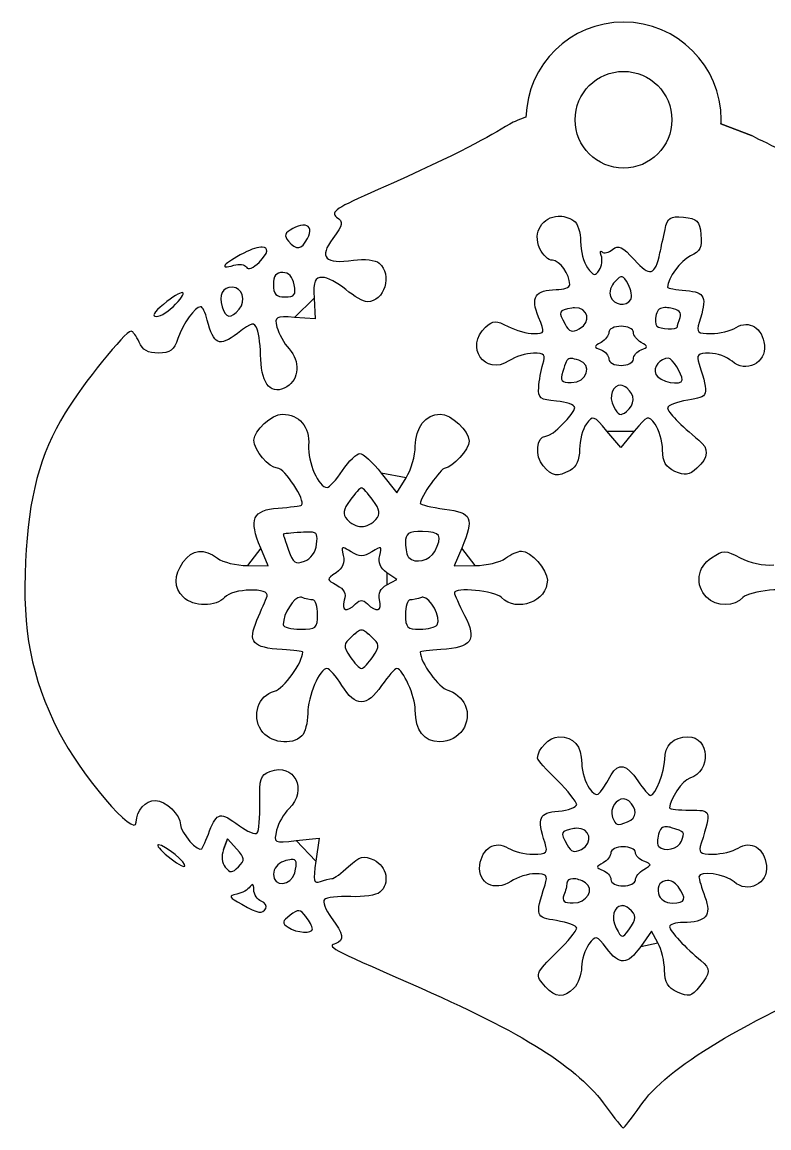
# Model space of a CAD drawing. Extents: x 10 to 298, y 10 to 282.
# Drawn here: x 233.3 to 270.7, y 10.1 to 65.5 of the extents above; entities that cross this region are included whole.
import ezdxf

# ---------------------------------------------------------------- set-up
doc = ezdxf.new("R2010")
doc.units = 0
doc.layers.add('Layer_1', color=7, linetype='CONTINUOUS')

msp = doc.modelspace()

# ---------------------------------------------------------------- linework, layer by layer
at = {"layer": 'Layer_1', "color": 1}
for points in [[(263.40757, 65.541121), (263.407562, 65.542211)], [(263.407562, 63.072213), (263.407562, 63.072213)], [(269.826458, 59.858642), (268.292428, 60.447891)], [(260.132793, 55.813269), (260.132793, 55.813269)], [(247.334126, 55.358513), (247.334126, 55.358518)], [(245.305103, 54.2616), (245.305103, 54.2616)], [(246.328709, 52.991046), (246.328709, 52.991046)], [(263.346929, 52.775522), (263.346929, 52.775522)], [(243.806348, 52.255733), (243.806348, 52.255733)], [(241.29501, 51.98287), (241.29501, 51.98287)], [(247.903532, 51.704502), (247.949833, 50.662705), (246.927881, 50.738775)], [(260.956309, 51.221643), (260.956309, 51.221632)], [(265.485084, 51.232666), (265.485093, 51.232666)], [(263.28795, 50.291182), (263.28795, 50.291182)], [(260.801417, 48.682701), (260.801417, 48.682727)], [(265.668647, 48.694862), (265.668647, 48.694862)], [(263.27858, 47.334455), (263.278578, 47.334455)], [(246.310525, 45.884248), (246.31052, 45.884205)], [(246.31052, 45.884205), (246.31052, 45.883076)], [(263.948855, 45.038665), (263.26535, 44.22011), (262.575779, 45.039768)], [(251.269252, 42.928563), (252.055836, 41.93472), (252.514997, 42.689334)], [(250.278166, 42.192725), (250.278166, 42.192725)], [(247.711158, 39.977413), (247.711158, 39.977402)], [(253.341271, 40.002745), (253.341271, 40.002745)], [(244.568133, 38.295117), (245.596701, 38.286848), (245.227938, 39.169896)], [(249.348258, 39.188054), (249.348267, 39.18806)], [(255.298634, 39.173683), (254.927667, 38.285677), (255.97277, 38.293946)], [(251.549261, 37.331568), (252.041496, 37.595048), (251.549812, 37.939006)], [(247.215615, 36.716397), (247.215615, 36.716403)], [(253.351191, 36.716408), (253.351191, 36.716403)], [(250.278166, 35.056143), (250.278166, 35.056143)], [(260.162559, 29.709914), (260.162559, 29.711015)], [(263.418035, 26.599405), (263.418035, 26.599405)], [(261.057181, 25.127661), (261.057181, 25.127661)], [(265.556198, 25.204832), (265.556201, 25.204832)], [(243.559954, 24.592983), (243.362068, 24.057201)], [(244.022976, 24.080907), (243.559954, 24.592983)], [(247.011114, 24.508093), (248.148822, 24.635974), (247.989519, 23.471257)], [(240.108243, 24.302491), (240.108243, 24.302491)], [(263.388822, 24.197197), (263.388822, 24.197197)], [(246.757004, 23.559993), (246.757004, 23.559993)], [(244.806803, 22.303224), (244.806803, 22.303224)], [(260.87528, 22.593162), (260.87528, 22.593162)], [(265.605257, 22.508825), (265.605257, 22.508825)], [(263.301728, 21.245455), (263.301728, 21.245441)], [(247.145059, 20.99133), (247.145059, 20.99133)], [(265.132868, 19.386203), (264.810957, 19.964979), (264.267459, 19.200995)]]:
    msp.add_lwpolyline(points, close=True, dxfattribs=at)
for points in [[(263.407562, 65.542211), (260.747073, 65.542321), (258.587195, 63.418731), (258.518835, 60.774749)], [(268.302362, 60.645777), (268.302472, 63.349231), (266.111025, 65.54093), (263.40757, 65.541121)], [(260.982214, 60.646866), (260.982274, 61.986324), (262.068104, 63.072154), (263.407562, 63.072213)], [(263.407562, 63.072213), (264.747019, 63.072154), (265.83285, 61.986324), (265.832909, 60.646866)], [(257.705792, 60.430241), (256.604962, 59.78063), (255.394516, 59.035863), (251.109398, 57.148857)], [(258.518835, 60.774749), (258.228197, 60.673877), (257.917431, 60.549965), (257.705792, 60.430241)], [(263.407562, 58.221519), (262.068104, 58.221578), (260.982274, 59.307408), (260.982214, 60.646866)], [(265.832909, 60.646866), (265.83285, 59.307408), (264.747019, 58.221578), (263.407562, 58.221519)], [(268.292428, 60.447891), (268.297084, 60.513781), (268.300414, 60.579754), (268.302362, 60.645777)], [(274.241141, 57.777253), (272.18112, 58.702826), (270.194543, 59.63942), (269.826458, 59.858642)], [(251.109398, 57.148857), (249.032124, 56.234116), (248.695557, 56.011185), (249.025805, 55.769716)], [(249.025805, 55.769716), (249.380801, 55.510142), (249.362668, 55.404473), (248.840046, 54.697602)], [(259.213917, 54.181121), (258.826895, 55.030508), (259.380829, 55.778318), (260.132793, 55.813269)], [(260.132793, 55.813269), (260.383446, 55.824924), (260.655994, 55.757177), (260.923236, 55.587824)], [(260.923236, 55.587824), (261.105193, 55.472508), (261.253963, 55.002822), (261.253963, 54.543822)], [(265.486746, 55.146298), (265.615062, 55.750234), (265.729884, 55.82552), (266.421057, 55.758701)], [(266.421057, 55.758701), (267.111621, 55.691961), (267.218741, 55.584166), (267.285913, 54.88778)], [(246.836379, 55.190396), (246.427467, 54.971555), (246.383658, 54.846855), (246.616443, 54.566422)], [(247.334126, 55.358518), (247.198566, 55.347766), (247.029613, 55.293816), (246.836379, 55.190396)], [(247.458148, 55.355211), (247.420689, 55.361053), (247.379312, 55.362097), (247.334126, 55.358513)], [(247.574455, 54.691548), (247.778899, 55.073542), (247.707889, 55.31634), (247.458148, 55.355211)], [(265.235394, 53.96725), (265.293131, 54.236818), (265.406268, 54.767457), (265.486746, 55.146298)], [(267.285913, 54.88778), (267.348132, 54.242939), (267.249385, 54.041743), (266.761708, 53.819524)], [(246.616443, 54.566422), (247.010453, 54.091628), (247.271828, 54.126054), (247.574455, 54.691548)], [(248.840046, 54.697602), (248.12787, 53.734343), (248.450148, 53.393789), (249.87688, 53.602337)], [(261.253963, 54.543822), (261.253963, 54.084765), (261.412728, 53.49229), (261.606741, 53.226967)], [(262.864064, 54.144743), (263.154784, 54.38602), (263.355825, 54.289297), (263.954367, 53.619434)], [(244.38347, 53.964493), (243.368765, 53.446841), (243.085104, 53.097963), (243.885723, 53.352093)], [(245.305103, 54.2616), (245.109024, 54.266397), (244.79252, 54.173174), (244.38347, 53.964493)], [(245.149658, 53.498716), (245.623659, 53.972708), (245.631897, 54.25359), (245.305103, 54.2616)], [(259.843405, 53.599591), (259.643067, 53.599591), (259.359679, 53.861205), (259.213917, 54.181121)], [(262.192685, 53.110661), (262.320738, 53.312184), (262.365558, 53.639099), (262.292454, 53.837163)], [(262.292454, 53.837163), (262.219378, 54.035333), (262.238002, 54.118741), (262.333796, 54.022924)], [(262.333796, 54.022924), (262.429614, 53.927104), (262.668015, 53.982047), (262.864064, 54.144743)], [(263.954367, 53.619434), (264.722367, 52.759889), (264.992437, 52.833072), (265.235394, 53.96725)], [(266.761708, 53.819524), (266.274011, 53.597336), (265.616284, 52.699172), (265.616284, 52.255174)], [(243.885723, 53.352093), (244.14397, 53.434025), (244.423853, 53.390408), (244.507492, 53.255079)], [(244.507492, 53.255079), (244.597453, 53.109512), (244.859802, 53.208863), (245.149658, 53.498716)], [(249.87688, 53.602337), (250.43491, 53.683944), (250.962809, 53.624971), (251.163418, 53.458471)], [(251.163418, 53.458471), (251.842194, 52.895153), (251.421844, 51.520398), (250.570862, 51.520398)], [(260.714877, 52.390223), (260.714877, 52.891594), (260.204777, 53.599588), (259.843405, 53.599591)], [(261.606741, 53.226967), (261.909715, 52.812648), (261.992739, 52.795972), (262.192685, 53.110661)], [(246.328709, 52.991046), (245.999762, 52.991046), (245.86679, 52.814742), (245.86679, 52.378096)], [(246.906934, 52.378096), (246.831383, 52.773272), (246.626436, 52.991049), (246.328709, 52.991046)], [(248.313634, 52.745747), (247.932733, 52.745747), (247.864811, 52.573659), (247.903532, 51.704502)], [(249.498197, 52.133348), (249.097738, 52.47031), (248.564702, 52.745747), (248.313634, 52.745747)], [(263.346929, 52.775522), (263.256536, 52.795672), (263.15565, 52.714336), (262.985882, 52.544562)], [(263.642932, 52.397939), (263.516762, 52.633691), (263.437322, 52.755365), (263.346929, 52.775522)], [(243.806348, 52.255733), (243.314595, 52.255733), (243.108071, 51.860148), (243.29427, 51.273467)], [(244.148652, 51.149995), (244.513354, 51.589421), (244.307281, 52.255733), (243.806348, 52.255733)], [(245.86679, 52.378096), (245.86679, 51.897582), (245.991685, 51.765697), (246.445566, 51.765697)], [(246.445566, 51.765697), (246.930678, 51.765697), (247.005108, 51.864497), (246.906934, 52.378096)], [(250.570862, 51.520398), (250.381406, 51.520398), (249.898654, 51.796386), (249.498197, 52.133348)], [(259.148874, 50.755869), (258.737289, 51.740968), (258.9858, 52.129498), (260.028614, 52.129498)], [(260.028614, 52.129498), (260.406013, 52.129498), (260.714877, 52.246589), (260.714877, 52.390223)], [(262.985882, 52.544562), (262.778375, 52.337132), (262.674972, 51.99321), (262.756577, 51.780578)], [(263.775224, 51.633955), (263.856806, 51.765962), (263.797096, 52.109881), (263.642932, 52.397939)], [(265.616284, 52.255174), (265.616284, 52.202266), (266.029717, 52.124469), (266.53516, 52.082646)], [(241.29501, 51.98287), (241.16974, 51.981176), (240.832553, 51.783406), (240.352984, 51.390313)], [(240.965936, 51.398029), (241.333934, 51.789736), (241.420283, 51.984427), (241.29501, 51.98287)], [(262.756577, 51.780578), (262.921383, 51.351093), (263.544939, 51.261352), (263.775224, 51.633955)], [(266.53516, 52.082646), (267.506142, 52.002264), (267.605403, 51.763622), (267.20213, 50.475301)], [(240.352984, 51.390313), (239.862699, 50.98844), (239.746553, 50.786733), (240.004064, 50.786733)], [(240.004064, 50.786733), (240.216442, 50.786168), (240.649376, 51.06107), (240.965936, 51.398029)], [(242.218848, 51.275657), (241.934526, 51.275657), (241.343042, 50.446669), (241.082243, 49.682646)], [(242.551783, 50.603175), (242.458929, 50.973056), (242.30908, 51.275657), (242.218848, 51.275657)], [(243.29427, 51.273467), (243.478778, 50.692123), (243.737607, 50.654698), (244.148652, 51.149995)], [(260.818506, 51.205658), (260.142967, 51.076535), (260.130871, 51.047261), (260.480059, 50.394822)], [(260.956309, 51.221632), (260.91235, 51.219656), (260.866249, 51.214774), (260.818506, 51.205658)], [(261.193331, 50.162209), (261.835288, 50.505781), (261.615693, 51.250263), (260.956309, 51.221643)], [(265.485093, 51.232666), (265.239393, 51.228236), (265.111278, 51.118293), (265.049082, 50.880439)], [(265.771717, 51.2029), (265.661733, 51.223926), (265.566985, 51.234145), (265.485084, 51.232666)], [(266.243006, 50.729958), (266.334661, 50.968811), (266.179356, 51.124999), (265.771717, 51.2029)], [(244.064316, 49.937859), (243.149128, 49.239811), (242.862179, 49.366399), (242.551783, 50.603175)], [(245.051543, 50.151177), (244.908231, 50.524684), (244.80362, 50.501748), (244.064316, 49.937859)], [(246.927881, 50.738775), (245.969147, 50.809706), (245.913995, 50.778752), (246.042629, 50.248193)], [(256.497528, 50.244894), (256.888722, 50.5989), (257.011003, 50.603085), (257.628071, 50.282927)], [(258.908544, 49.923534), (259.481893, 49.923534), (259.487868, 49.944559), (259.148874, 50.755869)], [(265.049082, 50.880439), (264.985988, 50.639325), (264.995951, 50.380728), (265.071123, 50.305521)], [(266.106303, 50.271347), (266.106303, 50.327712), (266.167797, 50.533963), (266.243006, 50.729958)], [(267.20213, 50.475301), (267.048375, 49.984169), (267.113083, 49.923534), (267.79634, 49.923534)], [(269.051456, 50.228356), (269.698888, 50.632682), (270.368655, 50.218507), (270.47249, 49.349719)], [(238.73186, 50.050305), (238.441952, 50.050305), (236.287962, 47.377759), (235.431734, 45.955879)], [(239.130939, 49.499091), (238.997888, 49.80237), (238.81831, 50.050305), (238.73186, 50.050305)], [(245.232894, 48.632028), (245.22121, 49.237742), (245.139693, 49.921448), (245.051543, 50.151177)], [(246.042629, 50.248193), (246.118084, 49.936987), (246.394063, 49.445206), (246.656132, 49.155133)], [(257.659491, 48.558173), (256.466893, 47.776776), (255.431383, 49.280002), (256.497528, 50.244894)], [(257.628071, 50.282927), (258.008727, 50.085459), (258.585183, 49.923534), (258.908544, 49.923534)], [(260.480059, 50.394822), (260.680177, 50.020911), (260.834607, 49.970216), (261.193331, 50.162209)], [(262.675548, 49.997383), (262.675548, 49.835587), (262.49781, 49.603937), (262.28088, 49.482547)], [(263.28795, 50.291182), (262.950991, 50.291182), (262.675548, 50.15915), (262.675548, 49.997383)], [(263.9009, 49.997383), (263.9009, 50.15915), (263.624912, 50.291182), (263.28795, 50.291182)], [(264.295021, 49.482547), (264.078091, 49.603937), (263.9009, 49.835587), (263.9009, 49.997383)], [(265.071123, 50.305521), (265.229236, 50.147429), (266.106303, 50.118481), (266.106303, 50.271347)], [(267.79634, 49.923534), (268.21824, 49.923534), (268.78326, 50.06084), (269.051456, 50.228356)], [(240.102181, 48.947324), (239.580936, 48.947324), (239.303842, 49.104976), (239.130939, 49.499091)], [(241.082243, 49.682646), (240.878803, 49.08668), (240.693352, 48.947324), (240.102181, 48.947324)], [(262.28088, 49.482547), (261.918385, 49.279635), (261.918385, 49.249011), (262.28088, 49.109926)], [(264.295021, 49.109926), (264.657515, 49.249011), (264.657513, 49.279635), (264.295021, 49.482547)], [(270.47249, 49.349719), (270.579509, 48.454287), (269.520413, 47.925798), (268.844751, 48.53723)], [(246.656132, 49.155133), (247.210363, 48.541686), (247.155863, 47.643912), (246.540926, 47.258399)], [(258.896968, 48.943475), (258.539567, 48.943475), (257.982655, 48.769933), (257.659491, 48.558173)], [(259.36991, 48.392258), (259.523049, 48.869885), (259.459925, 48.943475), (258.896968, 48.943475)], [(262.28088, 49.109926), (262.49781, 49.026685), (262.675548, 48.817389), (262.675548, 48.6447)], [(263.9009, 48.6447), (263.9009, 48.817389), (264.078091, 49.026685), (264.295021, 49.109926)], [(267.712554, 48.943475), (267.11678, 48.943475), (267.051451, 48.873097), (267.200476, 48.392258)], [(268.844751, 48.53723), (268.597727, 48.760806), (268.088333, 48.943475), (267.712554, 48.943475)], [(246.540926, 47.258399), (245.801326, 46.79477), (245.257391, 47.365818), (245.232894, 48.632028)], [(259.157693, 47.228091), (259.177279, 47.56505), (259.27267, 48.089004), (259.36991, 48.392258)], [(260.721492, 48.681598), (260.560512, 48.657383), (260.502121, 48.481846), (260.361549, 48.02455)], [(260.801417, 48.682727), (260.772044, 48.685549), (260.745636, 48.685267), (260.721492, 48.681598)], [(260.792598, 47.472783), (261.574887, 47.472783), (261.869397, 48.364823), (261.161361, 48.589545)], [(261.161361, 48.589545), (261.004013, 48.639487), (260.889541, 48.67446), (260.801417, 48.682701)], [(262.675548, 48.6447), (262.675548, 48.471986), (262.950991, 48.331061), (263.28795, 48.331061)], [(263.28795, 48.331061), (263.624912, 48.331061), (263.9009, 48.471986), (263.9009, 48.6447)], [(265.668647, 48.694862), (265.223295, 48.685295), (264.87926, 48.253094), (265.02152, 47.88237)], [(266.351602, 47.611724), (266.351602, 47.88693), (265.839798, 48.698672), (265.668647, 48.694862)], [(267.200476, 48.392258), (267.701138, 46.776914), (267.696812, 46.76298), (266.623904, 46.591437)], [(260.361549, 48.02455), (260.217717, 47.556643), (260.282916, 47.472783), (260.792598, 47.472783)], [(265.02152, 47.88237), (265.162453, 47.515131), (266.351605, 47.273156), (266.351602, 47.611724)], [(260.041291, 46.539074), (259.233199, 46.605949), (259.126397, 46.689388), (259.157693, 47.228091)], [(263.278578, 47.334455), (262.886182, 47.374536), (262.624398, 46.801346), (262.920841, 46.247456)], [(263.565764, 47.20106), (263.466569, 47.283384), (263.369134, 47.325207), (263.27858, 47.334455)], [(263.550327, 46.01705), (263.9921, 46.383691), (263.998075, 46.842262), (263.565764, 47.20106)], [(266.623904, 46.591437), (266.069818, 46.502834), (265.616284, 46.329264), (265.616284, 46.205589)], [(259.517086, 44.777389), (259.829371, 44.777389), (260.960167, 45.908931), (260.960167, 46.221574)], [(260.960167, 46.221574), (260.960167, 46.354345), (260.546734, 46.497226), (260.041291, 46.539074)], [(262.920841, 46.247456), (263.144435, 45.829652), (263.269606, 45.78405), (263.550327, 46.01705)], [(265.616284, 46.205589), (265.616284, 45.996795), (266.256239, 45.335083), (267.185592, 44.583912)], [(235.431734, 45.955879), (234.148684, 43.82514), (233.600046, 41.771965), (233.441847, 38.505102)], [(244.886734, 44.590547), (244.886734, 45.053826), (245.800601, 45.884248), (246.310525, 45.884248)], [(246.31052, 45.883076), (247.165961, 45.883076), (247.690194, 45.25991), (247.626821, 44.319278)], [(252.973609, 44.278488), (252.973609, 45.206674), (253.497636, 45.883076), (254.2166, 45.883076)], [(254.2166, 45.883076), (254.777745, 45.883076), (255.669604, 45.05537), (255.669604, 44.534802)], [(262.575779, 45.039768), (261.915966, 45.823914), (261.87115, 45.839479), (261.545558, 45.3942)], [(264.993961, 45.378215), (264.642933, 45.842391), (264.611629, 45.83253), (263.948855, 45.038665)], [(261.545558, 45.3942), (261.358329, 45.138165), (261.204908, 44.567653), (261.204908, 44.126404)], [(265.363274, 44.098292), (265.358984, 44.539213), (265.19295, 45.115074), (264.993961, 45.378215)], [(246.064682, 43.182193), (245.62293, 43.188628), (244.886734, 44.068783), (244.886734, 44.590547)], [(255.669604, 44.534802), (255.669604, 44.13241), (254.82392, 43.187081), (254.464095, 43.187081)], [(259.383141, 43.289657), (258.947395, 43.771154), (259.037915, 44.777389), (259.517086, 44.777389)], [(267.185592, 44.583912), (267.70956, 44.160361), (267.678484, 43.720159), (267.085823, 43.183824)], [(247.626821, 44.319278), (247.571093, 43.491483), (248.138338, 42.207022), (248.559478, 42.207022)], [(249.32732, 43.063058), (249.647961, 43.533878), (250.038876, 43.920749), (250.196034, 43.920749)], [(250.196034, 43.920749), (250.353195, 43.921595), (250.836374, 43.475077), (251.269252, 42.928563)], [(252.514997, 42.689334), (252.767389, 43.104362), (252.973609, 43.81962), (252.973609, 44.278488)], [(261.204908, 44.126404), (261.204908, 43.584027), (261.051331, 43.242315), (260.730862, 43.070825)], [(265.982839, 43.017909), (265.515234, 43.230978), (265.369144, 43.48539), (265.363274, 44.098292)], [(260.730862, 43.070825), (260.069756, 42.717009), (259.872359, 42.749081), (259.383141, 43.289657)], [(247.278457, 41.332314), (247.494115, 41.547988), (246.425291, 43.177028), (246.064682, 43.182193)], [(248.559478, 42.207022), (248.6614, 42.207022), (249.006682, 42.592238), (249.32732, 43.063058)], [(254.464095, 43.187081), (254.25932, 43.187081), (253.218899, 41.704977), (253.218899, 41.413272)], [(267.085823, 43.183824), (266.680024, 42.816585), (266.488257, 42.787632), (265.982839, 43.017909)], [(250.278166, 42.192725), (250.210774, 42.192725), (249.953605, 41.915088), (249.706556, 41.575914)], [(250.849776, 41.575914), (250.60273, 41.915088), (250.345558, 42.192725), (250.278166, 42.192725)], [(245.227938, 39.169896), (244.620576, 40.623566), (244.823316, 41.088225), (246.103817, 41.176871)], [(246.103817, 41.176871), (246.705936, 41.218556), (247.234591, 41.288428), (247.278457, 41.332314)], [(249.706556, 41.575914), (249.349401, 41.085524), (249.317899, 40.886555), (249.552768, 40.603571)], [(251.003565, 40.603571), (251.238433, 40.886555), (251.206931, 41.085524), (250.849776, 41.575914)], [(253.218899, 41.413272), (253.218899, 41.345454), (253.770328, 41.216572), (254.444252, 41.127192)], [(254.444252, 41.127192), (255.82606, 40.943888), (255.934597, 40.695764), (255.298634, 39.173683)], [(249.552768, 40.603571), (249.715195, 40.40785), (250.041608, 40.247485), (250.278166, 40.247485)], [(250.278166, 40.247485), (250.514725, 40.247485), (250.841137, 40.40785), (251.003565, 40.603571)], [(247.23215, 39.961428), (246.750995, 39.929029), (246.356821, 39.886374), (246.356821, 39.866618)], [(247.711158, 39.977402), (247.592489, 39.983046), (247.436324, 39.974579), (247.23215, 39.961428)], [(248.028658, 39.36391), (248.083538, 39.823396), (248.067158, 39.960733), (247.711158, 39.977413)], [(253.341271, 40.002745), (252.606082, 40.002745), (252.483578, 39.921242), (252.483578, 39.431135)], [(253.945401, 39.006148), (254.366689, 39.793294), (254.239742, 40.002745), (253.341271, 40.002745)], [(246.356821, 39.866618), (246.356821, 39.846862), (246.475727, 39.490303), (246.620854, 39.073969)], [(247.417359, 38.512282), (247.746701, 38.633073), (247.980183, 38.958046), (248.028658, 39.36391)], [(252.483578, 39.431135), (252.483578, 39.116598), (252.557427, 38.785645), (252.647289, 38.695813)], [(241.347382, 38.477568), (241.789354, 39.108561), (242.388144, 39.173429), (243.063316, 38.662777)], [(246.620854, 39.073969), (246.843908, 38.434114), (246.967107, 38.347097), (247.417359, 38.512282)], [(249.348267, 39.18806), (249.274638, 39.179791), (249.295556, 39.057955), (249.36314, 38.799454)], [(249.38574, 39.184752), (249.371234, 39.188139), (249.358788, 39.18924), (249.348258, 39.188054)], [(249.753399, 38.987417), (249.572986, 39.10008), (249.455421, 39.16844), (249.38574, 39.184752)], [(250.802916, 38.987417), (250.364622, 38.713718), (250.191696, 38.713718), (249.753399, 38.987417)], [(251.193176, 38.799454), (251.316786, 39.272148), (251.284023, 39.287871), (250.802916, 38.987417)], [(252.647289, 38.695813), (252.973126, 38.369931), (253.697568, 38.543078), (253.945401, 39.006148)], [(257.493022, 38.661608), (257.754676, 38.859474), (258.113135, 39.020998), (258.289529, 39.020998)], [(258.289529, 39.020998), (258.771054, 39.020998), (259.590396, 38.106265), (259.590396, 37.568547)], [(267.823349, 38.692514), (268.422676, 39.085396), (268.504399, 39.084462), (269.253753, 38.680943)], [(233.441847, 38.505102), (233.272389, 35.005744), (233.709055, 32.761058), (235.099352, 29.983314)], [(241.350684, 36.712025), (240.862587, 37.200157), (240.861664, 37.78412), (241.347382, 38.477568)], [(243.063316, 38.662777), (243.324944, 38.464854), (244.002159, 38.299068), (244.568133, 38.295117)], [(249.36314, 38.799454), (249.453595, 38.453534), (249.336187, 38.169949), (249.006504, 37.939006)], [(251.549812, 37.939006), (251.220137, 38.169949), (251.102724, 38.453534), (251.193176, 38.799454)], [(255.97277, 38.293946), (256.547417, 38.298179), (257.231394, 38.463686), (257.493022, 38.661608)], [(267.572546, 36.711447), (266.980673, 37.303323), (267.096274, 38.216095), (267.823349, 38.692514)], [(269.253753, 38.680943), (269.716896, 38.431487), (270.418958, 38.285809), (270.936062, 38.331473)], [(249.006504, 37.939006), (248.516992, 37.596135), (248.517077, 37.593595), (249.040678, 37.313376)], [(245.547636, 36.755572), (245.736113, 37.211982), (243.799512, 37.156384), (243.416088, 36.694387)], [(249.040678, 37.313376), (249.40932, 37.116159), (249.521201, 36.89019), (249.415506, 36.557111)], [(251.186561, 36.57475), (251.099859, 36.906389), (251.218548, 37.154587), (251.549261, 37.331568)], [(257.297341, 36.693218), (256.958174, 37.032393), (254.934283, 37.234007), (254.934283, 36.928586)], [(259.590396, 37.568547), (259.590396, 36.497232), (258.072721, 35.917841), (257.297341, 36.693218)], [(271.843362, 36.929164), (271.843362, 37.245084), (269.678119, 37.037639), (269.39321, 36.694344)], [(243.416088, 36.694387), (243.017026, 36.213565), (241.839036, 36.223809), (241.350684, 36.712025)], [(245.038313, 35.554474), (245.248969, 36.046529), (245.478063, 36.587114), (245.547636, 36.755572)], [(247.215615, 36.716403), (246.887111, 36.716403), (246.356821, 35.893942), (246.356821, 35.336158)], [(247.278452, 36.704826), (247.258555, 36.712446), (247.237515, 36.716397), (247.215615, 36.716397)], [(247.847307, 36.573087), (247.723553, 36.573087), (247.467642, 36.63221), (247.278452, 36.704826)], [(249.983808, 36.375761), (250.212524, 36.604473), (250.343235, 36.604473), (250.571957, 36.375761)], [(253.277881, 36.703731), (253.088693, 36.631115), (252.832232, 36.57199), (252.708475, 36.57199)], [(253.351191, 36.716403), (253.325847, 36.716403), (253.301376, 36.712762), (253.277881, 36.703731)], [(254.065016, 35.327898), (254.288169, 35.688973), (253.731443, 36.709184), (253.351191, 36.716408)], [(254.934283, 36.928586), (254.934283, 36.855829), (255.164122, 36.345281), (255.445257, 35.794185)], [(269.39321, 36.694344), (268.995669, 36.215357), (268.060074, 36.223809), (267.572546, 36.711447)], [(248.072755, 35.837766), (248.072755, 36.242162), (247.971064, 36.573087), (247.847307, 36.573087)], [(249.415506, 36.557111), (249.246167, 36.023654), (249.538332, 35.930273), (249.983808, 36.375761)], [(250.571957, 36.375761), (251.022135, 35.92556), (251.330291, 36.025178), (251.186561, 36.57475)], [(252.708475, 36.57199), (252.584718, 36.57199), (252.483578, 36.241064), (252.483578, 35.836668)], [(246.305008, 34.086038), (244.810317, 34.174232), (244.567916, 34.455529), (245.038313, 35.554474)], [(247.215062, 35.102444), (248.004703, 35.102444), (248.072755, 35.160941), (248.072755, 35.837766)], [(252.483578, 35.836668), (252.483578, 35.186456), (252.567135, 35.101347), (253.204568, 35.101347)], [(255.445257, 35.794185), (256.07492, 34.559971), (255.806637, 34.172663), (254.260147, 34.083763)], [(246.356821, 35.336158), (246.356821, 35.207691), (246.743316, 35.102444), (247.215062, 35.102444)], [(250.278166, 35.056143), (250.153362, 35.056143), (250.028696, 34.952536), (249.800262, 34.745809)], [(250.75607, 34.745809), (250.527634, 34.952536), (250.402971, 35.056143), (250.278166, 35.056143)], [(253.204568, 35.101347), (253.600958, 35.101347), (253.987943, 35.203212), (254.065016, 35.327898)], [(249.800262, 34.745809), (249.357704, 34.345307), (249.350236, 34.269807), (249.705453, 33.727715)], [(250.850327, 33.727715), (251.205546, 34.269807), (251.198628, 34.345307), (250.75607, 34.745809)], [(245.922464, 31.999688), (246.374875, 32.113254), (247.337433, 33.44615), (247.337433, 33.959258)], [(247.337433, 33.959258), (247.337433, 33.995721), (246.872644, 34.052538), (246.305008, 34.086038)], [(254.260147, 34.083763), (253.687312, 34.050856), (253.218899, 33.99455), (253.218899, 33.958087)], [(253.218899, 33.958087), (253.218899, 33.449918), (254.15871, 32.161395), (254.612371, 32.047575)], [(249.705453, 33.727715), (249.916476, 33.405614), (250.174382, 33.14177), (250.278166, 33.14177)], [(250.278166, 33.14177), (250.381951, 33.14177), (250.639303, 33.405614), (250.850327, 33.727715)], [(248.549005, 33.140704), (248.179353, 33.140704), (247.582174, 31.741093), (247.582174, 30.874106)], [(249.298104, 32.283011), (249.006552, 32.754745), (248.66933, 33.140704), (248.549005, 33.140704)], [(252.04867, 33.137879), (251.951038, 33.137879), (251.608635, 32.750991), (251.287991, 32.280188)], [(252.973609, 31.052632), (252.973609, 31.730953), (252.348407, 33.140955), (252.04867, 33.137879)], [(251.287991, 32.280188), (250.549179, 31.196455), (249.96933, 31.196813), (249.298104, 32.283011)], [(245.253287, 30.044525), (244.763725, 30.791709), (245.10709, 31.795048), (245.922464, 31.999688)], [(254.612371, 32.047575), (254.933478, 31.966972), (255.317966, 31.632804), (255.467307, 31.305088)], [(254.202269, 29.464028), (253.400278, 29.464028), (252.973609, 30.015126), (252.973609, 31.052632)], [(255.467307, 31.305088), (255.858574, 30.446342), (255.183744, 29.464028), (254.202269, 29.464028)], [(247.582174, 30.874106), (247.582174, 30.422579), (247.450116, 29.92074), (247.288375, 29.758998)], [(235.099352, 29.983314), (236.18186, 27.820533), (238.97533, 24.557395), (238.994239, 25.433582)], [(247.288375, 29.758998), (246.782246, 29.252861), (245.669723, 29.408961), (245.253287, 30.044525)], [(259.100368, 28.632839), (259.100368, 29.104968), (259.696893, 29.709914), (260.162559, 29.709914)], [(260.162559, 29.711015), (260.92049, 29.711015), (261.304182, 29.265719), (261.313495, 28.375421)], [(265.471865, 28.571103), (265.471865, 29.28092), (265.90969, 29.711015), (266.63162, 29.711015)], [(266.63162, 29.711015), (267.726854, 29.711015), (267.812901, 27.982266), (266.734699, 27.640099)], [(245.690952, 27.976339), (246.904894, 28.434865), (247.609467, 27.040868), (246.636839, 26.104963)], [(260.080427, 27.533165), (259.541289, 28.066932), (259.100368, 28.561803), (259.100368, 28.632839)], [(261.313495, 28.375421), (261.317785, 27.964336), (261.487872, 27.407946), (261.691078, 27.139045)], [(262.792958, 27.81208), (263.149647, 28.435227), (263.567508, 28.338978), (264.124144, 27.505604)], [(264.758591, 26.770835), (264.994339, 26.770835), (265.471865, 27.975077), (265.471865, 28.571103)], [(245.182731, 26.414747), (245.151362, 27.607305), (245.212737, 27.795717), (245.690952, 27.976339)], [(261.691078, 27.139045), (262.08335, 26.619954), (262.125604, 26.64622), (262.792958, 27.81208)], [(261.061039, 26.313325), (261.061039, 26.450541), (260.619565, 26.99937), (260.080427, 27.533165)], [(264.124144, 27.505604), (264.393714, 27.102054), (264.679139, 26.770832), (264.758591, 26.770835)], [(266.734699, 27.640099), (266.361443, 27.521623), (265.717155, 26.575707), (265.717155, 26.146306)], [(263.418035, 26.599405), (263.050695, 26.618032), (262.688671, 26.126257), (262.863513, 25.670609)], [(238.994239, 25.433582), (239.007023, 26.025176), (239.446156, 26.524438), (239.953904, 26.524438)], [(239.953904, 26.524438), (240.460705, 26.524438), (241.210674, 25.793172), (241.210674, 25.299086)], [(245.049339, 24.890084), (245.142168, 24.982935), (245.202346, 25.668862), (245.182731, 26.414747)], [(246.636839, 26.104963), (246.386288, 25.863804), (246.111937, 25.376863), (246.027194, 25.022929)], [(260.141613, 25.987556), (260.647056, 26.029381), (261.061039, 26.176108), (261.061039, 26.313325)], [(263.666633, 26.498533), (263.587775, 26.56398), (263.502806, 26.595087), (263.418035, 26.599405)], [(263.613717, 25.449019), (264.090215, 25.631871), (264.115319, 26.126141), (263.666633, 26.498533)], [(265.717155, 26.146306), (265.717155, 26.085261), (266.171034, 26.034961), (266.72588, 26.034961)], [(242.668639, 24.992609), (243.043168, 25.933341), (243.203123, 25.961419), (244.158575, 25.254989)], [(259.475193, 24.379662), (259.071917, 25.667978), (259.170627, 25.907179), (260.141613, 25.987556)], [(262.863513, 25.670609), (263.023491, 25.253767), (263.069945, 25.240372), (263.613717, 25.449019)], [(266.72588, 26.034961), (267.811433, 26.034961), (267.81289, 26.03132), (267.301348, 24.380763)], [(241.210674, 25.299086), (241.210674, 24.903495), (242.108778, 23.886064), (242.272868, 24.095783)], [(242.272868, 24.095783), (242.316169, 24.151127), (242.494254, 24.554572), (242.668639, 24.992609)], [(244.158575, 25.254989), (244.55582, 24.961336), (244.956508, 24.797261), (245.049339, 24.890084)], [(246.027194, 25.022929), (245.874692, 24.386151), (245.884855, 24.381121), (247.011114, 24.508093)], [(260.919378, 25.111123), (260.243839, 24.982006), (260.231743, 24.952726), (260.580931, 24.300284)], [(261.057181, 25.127661), (261.013222, 25.124839), (260.967121, 25.120436), (260.919378, 25.111123)], [(261.294203, 24.068222), (261.936159, 24.411799), (261.716568, 25.156276), (261.057181, 25.127661)], [(265.556201, 25.204832), (265.341396, 25.215839), (265.232549, 25.102718), (265.16153, 24.831108)], [(265.808655, 25.15412), (265.710966, 25.184092), (265.627801, 25.201191), (265.556198, 25.204832)], [(266.309156, 24.477226), (266.48903, 24.945969), (266.489928, 24.945106), (265.808655, 25.15412)], [(256.205936, 23.268963), (256.308691, 24.124943), (256.982431, 24.535096), (257.625867, 24.133268)], [(265.16153, 24.831108), (265.092166, 24.565593), (265.09682, 24.286755), (265.172001, 24.211542)], [(265.172001, 24.211542), (265.457034, 23.926498), (266.160916, 24.090921), (266.309156, 24.477226)], [(269.152328, 24.134372), (269.79976, 24.538683), (270.469527, 24.124494), (270.573362, 23.255735)], [(240.108243, 24.302491), (239.973457, 24.302491), (240.189266, 24.034998), (240.588354, 23.708834)], [(241.419586, 23.221558), (241.5607, 23.362697), (240.41956, 24.302491), (240.108243, 24.302491)], [(243.362068, 24.057201), (243.238802, 23.723981), (243.273241, 23.389658), (243.45302, 23.173052)], [(244.113925, 23.196759), (244.446891, 23.529725), (244.437256, 23.623115), (244.022976, 24.080907)], [(257.625867, 24.133268), (257.894066, 23.965741), (258.458533, 23.828446), (258.880432, 23.828446)], [(258.880432, 23.828446), (259.563692, 23.828446), (259.628945, 23.888539), (259.475193, 24.379662)], [(260.580931, 24.300284), (260.781049, 23.926368), (260.935478, 23.876226), (261.294203, 24.068222)], [(262.776422, 23.902851), (262.776422, 23.741081), (262.598682, 23.509399), (262.381752, 23.388015)], [(263.388822, 24.197197), (263.051863, 24.197197), (262.776422, 24.06462), (262.776422, 23.902851)], [(264.001772, 23.917182), (264.001772, 24.071247), (263.725784, 24.197197), (263.388822, 24.197197)], [(264.430617, 23.471799), (264.194744, 23.562674), (264.001772, 23.763117), (264.001772, 23.917182)], [(267.301348, 24.380763), (267.149236, 23.889978), (267.214443, 23.829549), (267.897212, 23.829549)], [(267.897212, 23.829549), (268.319112, 23.829549), (268.884132, 23.966845), (269.152328, 24.134372)], [(240.588354, 23.708834), (240.987439, 23.382698), (241.36153, 23.163505), (241.419586, 23.221558)], [(246.375563, 23.467941), (246.091927, 23.377912), (245.86679, 23.097044), (245.86679, 22.832941)], [(246.757004, 23.559993), (246.661107, 23.550962), (246.535431, 23.518684), (246.375563, 23.467941)], [(246.931186, 22.899638), (247.063723, 23.406481), (247.044687, 23.587199), (246.757004, 23.559993)], [(247.989519, 23.471257), (247.852678, 22.473121), (247.884846, 22.327732), (248.21607, 22.454816)], [(249.634347, 23.208327), (250.196226, 23.729055), (250.372488, 23.775159), (250.895527, 23.536851)], [(250.895527, 23.536851), (251.559083, 23.234534), (251.720265, 22.352999), (251.192081, 21.914623)], [(262.381752, 23.388015), (262.019257, 23.185097), (262.019257, 23.155024), (262.381752, 23.015945)], [(264.430617, 23.065554), (264.839063, 23.294859), (264.839063, 23.314431), (264.430617, 23.471799)], [(243.45302, 23.173052), (243.702053, 22.873022), (243.79321, 22.876064), (244.113925, 23.196759)], [(245.86679, 22.832941), (245.86679, 22.159022), (246.751997, 22.214431), (246.931186, 22.899638)], [(248.792091, 22.603093), (248.896169, 22.603093), (249.275134, 22.875446), (249.634347, 23.208327)], [(257.760363, 22.463086), (256.946558, 21.929883), (256.097986, 22.369803), (256.205936, 23.268963)], [(258.997839, 22.848387), (258.640439, 22.848387), (258.083527, 22.674837), (257.760363, 22.463086)], [(259.476847, 22.29717), (259.624424, 22.773307), (259.559033, 22.848387), (258.997839, 22.848387)], [(262.381752, 23.015945), (262.598682, 22.932689), (262.776422, 22.72341), (262.776422, 22.550718)], [(264.001772, 22.530875), (264.001772, 22.692673), (264.194744, 22.933163), (264.430617, 23.065554)], [(268.945622, 22.442692), (268.509558, 22.837323), (267.187245, 23.018132), (267.187245, 22.683021)], [(270.573362, 23.255735), (270.68038, 22.3603), (269.621285, 21.831258), (268.945622, 22.442692)], [(244.699316, 22.203452), (244.600287, 22.050573), (244.298608, 21.880308), (244.029038, 21.824767)], [(244.806803, 22.303224), (244.778115, 22.303224), (244.74192, 22.269238), (244.699316, 22.203452)], [(244.88287, 22.045253), (244.881459, 22.217408), (244.854614, 22.304691), (244.806803, 22.303224)], [(248.21607, 22.454816), (248.428637, 22.536435), (248.688011, 22.603093), (248.792091, 22.603093)], [(260.053418, 20.496349), (258.980508, 20.667884), (258.976185, 20.681815), (259.476847, 22.29717)], [(260.570458, 22.379291), (260.570458, 22.255536), (260.504006, 21.98011), (260.422181, 21.766891)], [(260.87528, 22.593162), (260.696431, 22.589775), (260.570458, 22.517834), (260.570458, 22.379291)], [(261.498153, 22.39748), (261.286258, 22.531846), (261.05413, 22.596605), (260.87528, 22.593162)], [(260.885754, 21.379386), (261.569062, 21.379386), (261.992762, 22.083677), (261.498153, 22.39748)], [(262.776422, 22.550718), (262.776422, 22.377998), (263.051863, 22.236526), (263.388822, 22.236526)], [(263.388822, 22.236526), (263.725784, 22.236526), (264.001772, 22.369077), (264.001772, 22.530875)], [(265.605257, 22.508825), (265.30368, 22.511647), (265.0543, 22.257207), (265.159877, 21.853432)], [(266.139385, 22.203452), (265.985814, 22.413482), (265.786204, 22.507273), (265.605257, 22.508825)], [(265.868187, 21.378836), (266.52704, 21.378836), (266.593732, 21.582084), (266.139385, 22.203452)], [(267.187245, 22.683021), (267.187245, 22.591497), (267.322046, 22.144152), (267.486556, 21.689181)], [(244.029038, 21.824767), (243.595745, 21.735443), (243.623846, 21.676366), (244.273778, 21.315996)], [(245.252737, 21.468131), (245.051318, 21.545431), (244.88541, 21.805194), (244.88287, 22.045253)], [(249.741284, 21.700202), (249.114781, 21.724473), (248.518547, 21.660378), (248.41616, 21.557988)], [(251.192081, 21.914623), (251.020758, 21.77244), (250.367786, 21.675931), (249.741284, 21.700202)], [(260.422181, 21.766891), (260.310994, 21.477162), (260.427769, 21.379386), (260.885754, 21.379386)], [(265.159877, 21.853432), (265.238761, 21.551793), (265.496723, 21.378836), (265.868187, 21.378836)], [(267.486556, 21.689181), (267.831801, 20.734424), (267.554349, 20.408852), (266.390741, 20.402643)], [(244.273778, 21.315996), (245.132036, 20.840113), (245.300266, 20.811374), (245.483696, 21.108187)], [(245.483696, 21.108187), (245.558268, 21.228837), (245.454128, 21.390858), (245.252737, 21.468131)], [(248.41616, 21.557988), (248.31375, 21.455626), (248.470296, 21.046841), (248.763979, 20.649585)], [(263.301728, 21.245441), (262.948979, 21.214083), (262.74763, 20.665307), (263.036595, 20.125371)], [(263.373938, 21.24489), (263.349187, 21.24743), (263.325246, 21.24743), (263.301728, 21.245455)], [(263.666633, 21.107087), (263.56457, 21.19181), (263.465378, 21.235041), (263.373938, 21.24489)], [(263.666633, 20.033869), (264.085618, 20.60726), (264.085668, 20.759304), (263.666633, 21.107087)], [(246.70188, 20.764779), (246.296572, 20.455354), (246.283432, 20.374971), (246.602112, 20.161752)], [(247.145059, 20.99133), (247.035266, 21.000644), (246.909045, 20.922968), (246.70188, 20.764779)], [(247.490671, 20.699185), (247.348338, 20.886609), (247.254849, 20.982158), (247.145059, 20.99133)], [(247.819745, 20.092297), (247.815456, 20.193361), (247.667289, 20.466606), (247.490671, 20.699185)], [(248.763979, 20.649585), (249.37306, 19.825806), (249.429166, 19.504985), (248.991631, 19.348718)], [(246.602112, 20.161752), (247.033864, 19.872813), (247.831006, 19.82746), (247.819745, 20.092297)], [(261.061039, 20.111601), (261.061039, 20.234481), (260.607505, 20.407732), (260.053418, 20.496349)], [(260.080427, 18.927041), (260.619565, 19.455503), (261.061039, 19.988665), (261.061039, 20.111601)], [(263.036595, 20.125371), (263.320499, 19.594934), (263.343201, 19.591542), (263.666633, 20.033869)], [(266.390741, 20.402643), (266.020084, 20.399821), (265.717155, 20.304469), (265.717155, 20.189323)], [(265.717155, 20.189323), (265.717155, 19.982341), (266.531121, 19.101305), (267.287017, 18.489927)], [(262.551525, 19.111146), (262.053756, 19.768131), (262.031771, 19.772751), (261.673439, 19.309032)], [(248.991631, 19.348718), (248.543877, 19.188839), (248.588265, 19.164943), (252.728868, 17.344497)], [(259.506062, 17.169765), (258.950703, 17.783429), (258.967743, 17.836394), (260.080427, 18.927041)], [(261.673439, 19.309032), (261.471263, 19.047356), (261.305779, 18.531453), (261.305779, 18.162504)], [(264.267459, 19.200995), (263.597923, 18.260715), (263.211039, 18.240688), (262.551525, 19.111146)], [(265.463045, 18.004307), (265.458276, 18.445223), (265.309804, 19.067066), (265.132868, 19.386203)], [(267.287017, 18.489927), (267.78986, 18.083189), (267.779051, 17.882207), (267.216461, 17.187404)], [(261.305779, 18.162504), (261.305779, 17.793583), (261.132839, 17.318764), (260.921032, 17.106928)], [(264.241551, 11.200102), (265.576874, 13.140888), (269.419976, 15.458364), (275.642338, 18.07541)], [(266.11348, 16.910143), (265.615389, 17.137106), (265.469649, 17.381779), (265.463045, 18.004307)], [(252.728868, 17.344497), (258.504555, 14.805203), (261.092072, 13.174941), (262.534437, 11.166478)], [(267.216461, 17.187404), (266.809291, 16.684569), (266.679595, 16.652164), (266.11348, 16.910143)], [(260.921032, 17.106928), (260.41613, 16.602061), (260.003417, 16.620194), (259.506062, 17.169765)], [(262.534437, 11.166478), (262.953714, 10.582701), (263.340139, 10.104817), (263.39268, 10.104817)], [(263.39268, 10.104817), (263.445221, 10.104817), (263.827226, 10.59784), (264.241551, 11.200102)]]:
    msp.add_open_spline(points, degree=3, dxfattribs=at)

doc.saveas('drawing.dxf')
